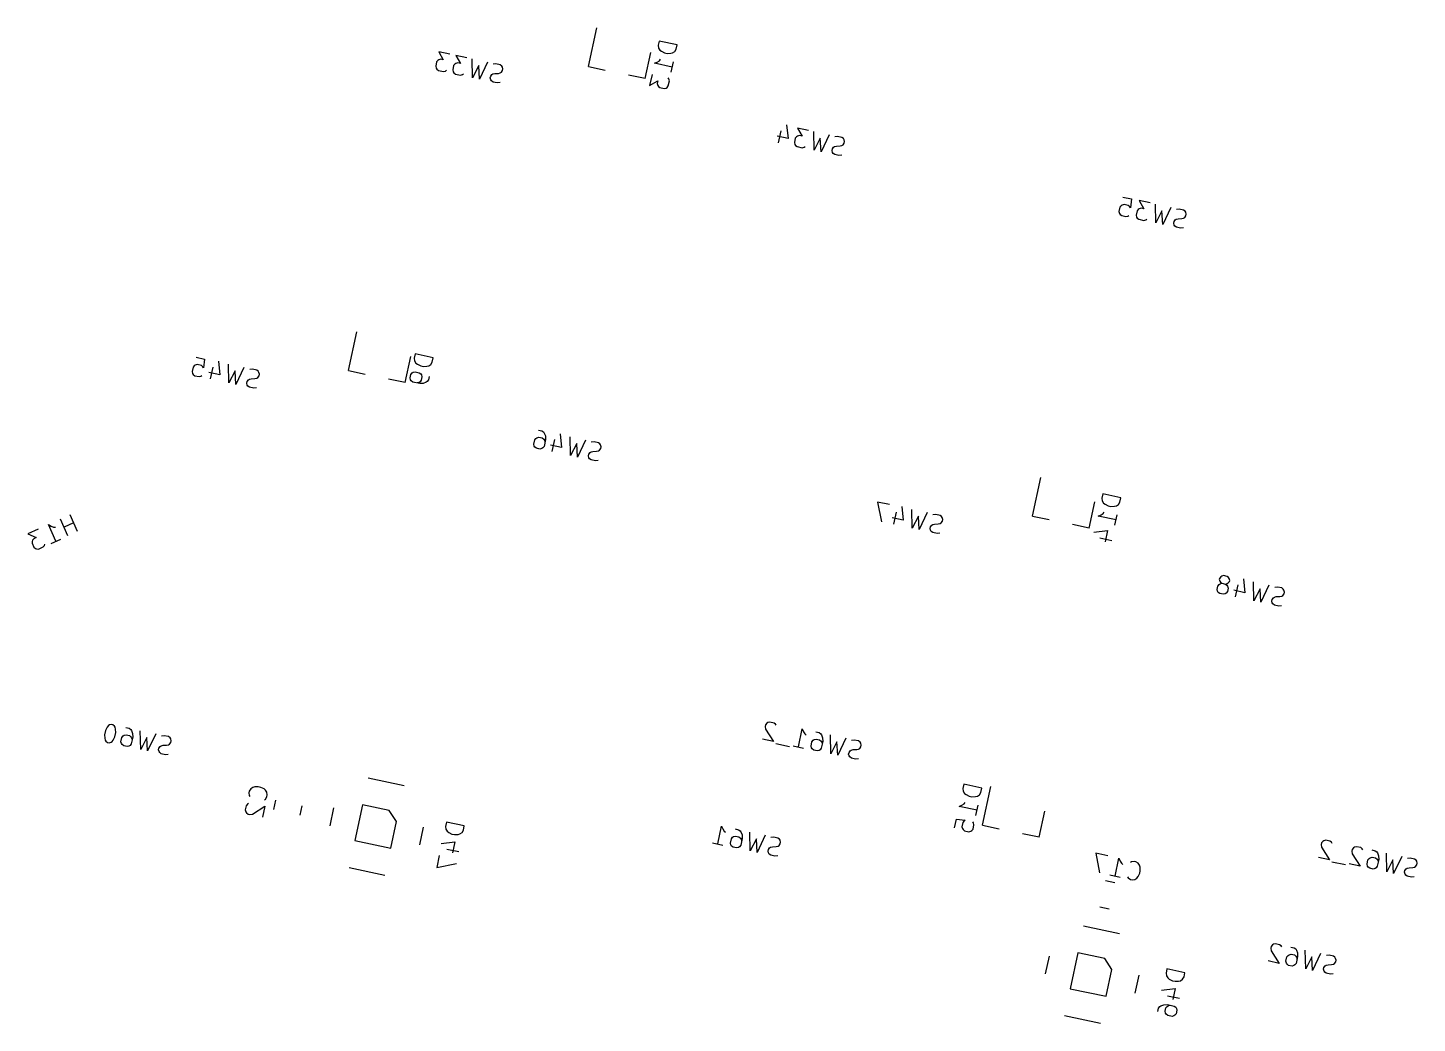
# Model space of a CAD drawing. Extents: x 27 to 362, y 19 to 136.
# Drawn here: x 104.9 to 180.7, y 20.3 to 74.6 of the extents above; entities that cross this region are included whole.
import ezdxf

# ---------------------------------------------------------------- set-up
doc = ezdxf.new("R2010")
doc.units = 0
doc.layers.add('BLACK', color=7, linetype='CONTINUOUS')

msp = doc.modelspace()

# ---------------------------------------------------------------- linework, layer by layer
at = {"layer": 'BLACK', "linetype": 'CONTINUOUS'}
for p, q in [((135.467, 72.5107), (135.916, 74.6235)), ((139.317, 73.9016), (139.267, 73.6687)), ((139.267, 73.6687), (139.284, 73.5191)), ((139.284, 73.5191), (139.358, 73.4061)), ((140.295, 73.6937), (139.317, 73.9016)), ((140.245, 73.4608), (140.295, 73.6937)), ((127.182, 72.7582), (127.132, 72.5253)), ((127.248, 72.8415), (127.182, 72.7582)), ((127.304, 72.8782), (127.248, 72.8415)), ((127.906, 73.1885), (127.3, 73.3172)), ((127.3, 73.3172), (127.547, 72.8752)), ((127.407, 72.9049), (127.304, 72.8782)), ((127.547, 72.8752), (127.407, 72.9049)), ((128.837, 72.9904), (128.232, 73.1192)), ((128.232, 73.1192), (128.479, 72.6772)), ((129.142, 71.9034), (129.117, 72.931)), ((129.955, 72.7528), (129.515, 71.8242)), ((138.558, 71.8537), (138.862, 73.2818)), ((139.059, 72.6906), (139.219, 72.754)), ((139.219, 72.754), (139.332, 72.8274)), ((139.332, 72.8274), (139.398, 72.9106)), ((139.358, 73.4061), (139.441, 73.3397)), ((139.441, 73.3397), (139.617, 73.2536)), ((139.617, 73.2536), (139.757, 73.2239)), ((139.757, 73.2239), (139.953, 73.2308)), ((139.953, 73.2308), (140.056, 73.2576)), ((139.978, 72.2032), (140.097, 72.7621)), ((140.056, 73.2576), (140.169, 73.331)), ((140.169, 73.331), (140.245, 73.4608)), ((127.132, 72.5253), (127.159, 72.4223)), ((127.159, 72.4223), (127.196, 72.3658)), ((127.196, 72.3658), (127.279, 72.2994)), ((127.279, 72.2994), (127.558, 72.24)), ((127.558, 72.24), (127.661, 72.2668)), ((127.661, 72.2668), (127.718, 72.3035)), ((128.113, 72.5602), (128.064, 72.3273)), ((128.064, 72.3273), (128.09, 72.2243)), ((128.09, 72.2243), (128.127, 72.1678)), ((128.18, 72.6435), (128.113, 72.5602)), ((128.127, 72.1678), (128.21, 72.1014)), ((128.236, 72.6801), (128.18, 72.6435)), ((128.21, 72.1014), (128.49, 72.042)), ((128.339, 72.7069), (128.236, 72.6801)), ((128.479, 72.6772), (128.339, 72.7069)), ((128.49, 72.042), (128.593, 72.0688)), ((128.593, 72.0688), (128.649, 72.1055)), ((129.477, 72.5625), (129.142, 71.9034)), ((129.515, 71.8242), (129.477, 72.5625)), ((130.133, 71.9849), (130.199, 72.0681)), ((130.199, 72.0681), (130.256, 72.1048)), ((130.256, 72.1048), (130.359, 72.1316)), ((130.421, 72.6538), (130.271, 72.637)), ((130.359, 72.1316), (130.555, 72.1385)), ((130.654, 72.6043), (130.421, 72.6538)), ((130.555, 72.1385), (130.658, 72.1653)), ((130.737, 72.5379), (130.654, 72.6043)), ((130.658, 72.1653), (130.715, 72.202)), ((130.715, 72.202), (130.781, 72.2853)), ((130.774, 72.4815), (130.737, 72.5379)), ((130.801, 72.3784), (130.774, 72.4815)), ((130.781, 72.2853), (130.801, 72.3784)), ((135.467, 72.5107), (136.377, 72.3173)), ((138.558, 71.8537), (137.648, 72.047)), ((138.931, 72.085), (138.802, 71.4795)), ((140.038, 72.4827), (139.059, 72.6906)), ((130.113, 71.8917), (130.133, 71.9849)), ((130.14, 71.7886), (130.113, 71.8917)), ((130.177, 71.7322), (130.14, 71.7886)), ((130.26, 71.6658), (130.177, 71.7322)), ((130.493, 71.6163), (130.26, 71.6658)), ((130.642, 71.6332), (130.493, 71.6163)), ((138.802, 71.4795), (139.244, 71.7264)), ((139.244, 71.7264), (139.214, 71.5866)), ((139.214, 71.5866), (139.241, 71.4836)), ((139.241, 71.4836), (139.278, 71.4271)), ((139.278, 71.4271), (139.361, 71.3607)), ((139.361, 71.3607), (139.594, 71.3112)), ((139.594, 71.3112), (139.697, 71.338)), ((139.697, 71.338), (139.753, 71.3747)), ((139.753, 71.3747), (139.82, 71.4579)), ((139.852, 71.8405), (139.816, 71.8969)), ((139.82, 71.4579), (139.879, 71.7374)), ((139.879, 71.7374), (139.852, 71.8405)), ((145.958, 69.0106), (145.819, 68.3585)), ((146.27, 69.3337), (146.354, 68.5855)), ((147.471, 69.0297), (146.866, 69.1584)), ((146.866, 69.1584), (147.112, 68.7165)), ((147.776, 67.9427), (147.751, 68.9703)), ((146.354, 68.5855), (145.749, 68.7142)), ((146.747, 68.5995), (146.697, 68.3666)), ((146.697, 68.3666), (146.724, 68.2635)), ((146.724, 68.2635), (146.761, 68.2071)), ((146.813, 68.6827), (146.747, 68.5995)), ((146.761, 68.2071), (146.844, 68.1407)), ((146.87, 68.7194), (146.813, 68.6827)), ((146.973, 68.7462), (146.87, 68.7194)), ((147.112, 68.7165), (146.973, 68.7462)), ((148.11, 68.6017), (147.776, 67.9427)), ((148.148, 67.8635), (148.11, 68.6017)), ((148.589, 68.7921), (148.148, 67.8635)), ((149.055, 68.6931), (148.905, 68.6762)), ((149.288, 68.6436), (149.055, 68.6931)), ((149.189, 68.1778), (149.292, 68.2046)), ((149.371, 68.5772), (149.288, 68.6436)), ((149.292, 68.2046), (149.348, 68.2413)), ((149.348, 68.2413), (149.415, 68.3245)), ((149.408, 68.5207), (149.371, 68.5772)), ((149.434, 68.4177), (149.408, 68.5207)), ((149.415, 68.3245), (149.434, 68.4177)), ((146.844, 68.1407), (147.124, 68.0813)), ((147.124, 68.0813), (147.227, 68.1081)), ((147.227, 68.1081), (147.283, 68.1447)), ((148.747, 67.931), (148.767, 68.0241)), ((148.774, 67.8279), (148.747, 67.931)), ((148.767, 68.0241), (148.833, 68.1074)), ((148.81, 67.7714), (148.774, 67.8279)), ((148.894, 67.7051), (148.81, 67.7714)), ((148.833, 68.1074), (148.889, 68.1441)), ((148.889, 68.1441), (148.993, 68.1708)), ((149.126, 67.6555), (148.894, 67.7051)), ((148.993, 68.1708), (149.189, 68.1778)), ((149.276, 67.6724), (149.126, 67.6555)), ((164.614, 65.3858), (165.08, 65.2868)), ((165.08, 65.2868), (165.028, 64.8111)), ((166.105, 65.069), (165.499, 65.1977)), ((165.499, 65.1977), (165.746, 64.7558)), ((164.449, 64.8368), (164.399, 64.6039)), ((164.399, 64.6039), (164.426, 64.5008)), ((164.426, 64.5008), (164.463, 64.4444)), ((164.515, 64.92), (164.449, 64.8368)), ((164.463, 64.4444), (164.546, 64.378)), ((164.572, 64.9567), (164.515, 64.92)), ((164.675, 64.9835), (164.572, 64.9567)), ((164.908, 64.934), (164.675, 64.9835)), ((164.991, 64.8676), (164.908, 64.934)), ((165.028, 64.8111), (164.991, 64.8676)), ((165.381, 64.6388), (165.331, 64.4059)), ((165.447, 64.722), (165.381, 64.6388)), ((165.503, 64.7587), (165.447, 64.722)), ((165.606, 64.7855), (165.503, 64.7587)), ((165.746, 64.7558), (165.606, 64.7855)), ((166.409, 63.982), (166.384, 65.0096)), ((166.744, 64.641), (166.409, 63.982)), ((166.782, 63.9028), (166.744, 64.641)), ((167.223, 64.8314), (166.782, 63.9028)), ((167.689, 64.7324), (167.539, 64.7155)), ((167.921, 64.6829), (167.689, 64.7324)), ((168.005, 64.6165), (167.921, 64.6829)), ((168.041, 64.56), (168.005, 64.6165)), ((168.068, 64.457), (168.041, 64.56)), ((168.048, 64.3638), (168.068, 64.457)), ((164.546, 64.378), (164.779, 64.3285)), ((164.779, 64.3285), (164.882, 64.3553)), ((164.882, 64.3553), (164.939, 64.3919)), ((165.331, 64.4059), (165.358, 64.3028)), ((165.358, 64.3028), (165.395, 64.2464)), ((165.395, 64.2464), (165.478, 64.18)), ((165.478, 64.18), (165.757, 64.1206)), ((165.757, 64.1206), (165.86, 64.1473)), ((165.86, 64.1473), (165.917, 64.184)), ((167.381, 63.9703), (167.4, 64.0634)), ((167.407, 63.8672), (167.381, 63.9703)), ((167.4, 64.0634), (167.467, 64.1467)), ((167.444, 63.8107), (167.407, 63.8672)), ((167.527, 63.7443), (167.444, 63.8107)), ((167.467, 64.1467), (167.523, 64.1834)), ((167.523, 64.1834), (167.626, 64.2101)), ((167.76, 63.6948), (167.527, 63.7443)), ((167.626, 64.2101), (167.822, 64.2171)), ((167.91, 63.7117), (167.76, 63.6948)), ((167.822, 64.2171), (167.925, 64.2439)), ((167.925, 64.2439), (167.982, 64.2806)), ((167.982, 64.2806), (168.048, 64.3638)), ((122.378, 55.9309), (122.827, 58.0437)), ((126.018, 56.8358), (125.968, 56.6029)), ((126.996, 56.6279), (126.018, 56.8358)), ((113.898, 56.1089), (113.848, 55.876)), ((113.964, 56.1922), (113.898, 56.1089)), ((114.021, 56.2289), (113.964, 56.1922)), ((114.124, 56.2556), (114.021, 56.2289)), ((114.063, 56.658), (114.529, 56.559)), ((114.357, 56.2061), (114.124, 56.2556)), ((114.44, 56.1398), (114.357, 56.2061)), ((114.477, 56.0833), (114.44, 56.1398)), ((114.529, 56.559), (114.477, 56.0833)), ((114.972, 56.124), (114.833, 55.4719)), ((115.284, 56.4471), (115.369, 55.699)), ((115.858, 55.2541), (115.833, 56.2818)), ((116.672, 56.1035), (116.231, 55.1749)), ((125.469, 55.2739), (125.772, 56.702)), ((125.968, 56.6029), (125.985, 56.4533)), ((125.985, 56.4533), (126.059, 56.3403)), ((126.059, 56.3403), (126.142, 56.274)), ((126.142, 56.274), (126.318, 56.1878)), ((126.318, 56.1878), (126.458, 56.1581)), ((126.458, 56.1581), (126.654, 56.1651)), ((126.654, 56.1651), (126.757, 56.1918)), ((126.757, 56.1918), (126.87, 56.2652)), ((126.87, 56.2652), (126.946, 56.395)), ((126.946, 56.395), (126.996, 56.6279)), ((113.848, 55.876), (113.875, 55.773)), ((113.875, 55.773), (113.912, 55.7165)), ((113.912, 55.7165), (113.995, 55.6501)), ((113.995, 55.6501), (114.228, 55.6006)), ((114.228, 55.6006), (114.331, 55.6274)), ((114.331, 55.6274), (114.387, 55.6641)), ((115.369, 55.699), (114.763, 55.8277)), ((116.193, 55.9132), (115.858, 55.2541)), ((116.231, 55.1749), (116.193, 55.9132)), ((116.829, 55.2424), (116.849, 55.3356)), ((116.849, 55.3356), (116.916, 55.4188)), ((116.916, 55.4188), (116.972, 55.4555)), ((116.972, 55.4555), (117.075, 55.4823)), ((117.137, 56.0045), (116.988, 55.9877)), ((117.075, 55.4823), (117.271, 55.4893)), ((117.37, 55.955), (117.137, 56.0045)), ((117.271, 55.4893), (117.374, 55.516)), ((117.454, 55.8887), (117.37, 55.955)), ((117.374, 55.516), (117.431, 55.5527)), ((117.431, 55.5527), (117.497, 55.636)), ((117.49, 55.8322), (117.454, 55.8887)), ((117.517, 55.7291), (117.49, 55.8322)), ((117.497, 55.636), (117.517, 55.7291)), ((122.378, 55.9309), (123.287, 55.7375)), ((125.469, 55.2739), (124.559, 55.4672)), ((125.741, 55.5316), (125.78, 55.7179)), ((125.767, 55.4286), (125.741, 55.5316)), ((125.804, 55.3721), (125.767, 55.4286)), ((125.78, 55.7179), (125.847, 55.8012)), ((125.887, 55.3057), (125.804, 55.3721)), ((125.847, 55.8012), (125.903, 55.8379)), ((125.903, 55.8379), (126.006, 55.8647)), ((126.006, 55.8647), (126.239, 55.8151)), ((126.28, 55.3197), (126.223, 55.283)), ((126.239, 55.8151), (126.322, 55.7488)), ((126.346, 55.4029), (126.28, 55.3197)), ((126.322, 55.7488), (126.359, 55.6923)), ((126.386, 55.5892), (126.346, 55.4029)), ((126.359, 55.6923), (126.386, 55.5892)), ((126.672, 55.3336), (126.616, 55.2969)), ((126.739, 55.4169), (126.672, 55.3336)), ((126.778, 55.6032), (126.739, 55.4169)), ((116.856, 55.1394), (116.829, 55.2424)), ((116.893, 55.0829), (116.856, 55.1394)), ((116.976, 55.0165), (116.893, 55.0829)), ((117.209, 54.967), (116.976, 55.0165)), ((117.359, 54.9839), (117.209, 54.967)), ((126.26, 55.2265), (125.887, 55.3057)), ((126.223, 55.283), (126.12, 55.2562)), ((126.456, 55.2335), (126.26, 55.2265)), ((126.616, 55.2969), (126.456, 55.2335)), ((132.654, 52.2682), (132.757, 52.2949)), ((132.744, 52.6874), (132.93, 52.6478)), ((132.757, 52.2949), (132.944, 52.2553)), ((132.93, 52.6478), (133.013, 52.5814)), ((133.013, 52.5814), (133.05, 52.5249)), ((133.05, 52.5249), (133.113, 52.3654)), ((133.113, 52.3654), (133.12, 52.1691)), ((133.918, 52.4864), (134.002, 51.7382)), ((134.492, 51.2934), (134.467, 52.321)), ((132.482, 51.9153), (132.532, 52.1482)), ((132.509, 51.8123), (132.482, 51.9153)), ((132.546, 51.7558), (132.509, 51.8123)), ((132.532, 52.1482), (132.598, 52.2315)), ((132.629, 51.6894), (132.546, 51.7558)), ((132.598, 52.2315), (132.654, 52.2682)), ((132.815, 51.6498), (132.629, 51.6894)), ((132.918, 51.6766), (132.815, 51.6498)), ((132.975, 51.7133), (132.918, 51.6766)), ((132.944, 52.2553), (133.027, 52.1889)), ((133.041, 51.7965), (132.975, 51.7133)), ((133.027, 52.1889), (133.064, 52.1325)), ((133.12, 52.1691), (133.041, 51.7965)), ((133.064, 52.1325), (133.091, 52.0294)), ((134.002, 51.7382), (133.397, 51.867)), ((133.606, 52.1633), (133.467, 51.5112)), ((134.827, 51.9525), (134.492, 51.2934)), ((134.865, 51.2142), (134.827, 51.9525)), ((135.305, 52.1428), (134.865, 51.2142)), ((135.771, 52.0438), (135.621, 52.0269)), ((135.709, 51.5216), (135.905, 51.5285)), ((136.004, 51.9943), (135.771, 52.0438)), ((135.905, 51.5285), (136.008, 51.5553)), ((136.087, 51.9279), (136.004, 51.9943)), ((136.008, 51.5553), (136.065, 51.592)), ((136.065, 51.592), (136.131, 51.6752)), ((136.124, 51.8715), (136.087, 51.9279)), ((136.151, 51.7684), (136.124, 51.8715)), ((136.131, 51.6752), (136.151, 51.7684)), ((135.463, 51.2817), (135.483, 51.3748)), ((135.49, 51.1786), (135.463, 51.2817)), ((135.483, 51.3748), (135.549, 51.4581)), ((135.527, 51.1222), (135.49, 51.1786)), ((135.61, 51.0558), (135.527, 51.1222)), ((135.549, 51.4581), (135.606, 51.4948)), ((135.606, 51.4948), (135.709, 51.5216)), ((135.843, 51.0063), (135.61, 51.0558)), ((135.992, 51.0231), (135.843, 51.0063)), ((159.684, 47.9934), (160.133, 50.1062)), ((151.89, 48.6177), (151.237, 48.7563)), ((151.237, 48.7563), (151.449, 47.6891)), ((152.552, 48.5257), (152.636, 47.7775)), ((162.775, 47.3364), (163.078, 48.7645)), ((163.517, 49.2016), (163.467, 48.9687)), ((163.467, 48.9687), (163.484, 48.8191)), ((163.484, 48.8191), (163.558, 48.7061)), ((164.495, 48.9937), (163.517, 49.2016)), ((163.558, 48.7061), (163.641, 48.6397)), ((163.641, 48.6397), (163.817, 48.5536)), ((163.817, 48.5536), (163.957, 48.5239)), ((163.957, 48.5239), (164.153, 48.5308)), ((164.153, 48.5308), (164.256, 48.5576)), ((164.256, 48.5576), (164.369, 48.631)), ((164.369, 48.631), (164.445, 48.7608)), ((164.445, 48.7608), (164.495, 48.9937)), ((107.077, 46.9132), (106.671, 47.8267)), ((107.599, 47.1456), (107.193, 48.0592)), ((152.636, 47.7775), (152.03, 47.9062)), ((152.24, 48.2026), (152.101, 47.5505)), ((153.126, 47.3327), (153.101, 48.3603)), ((153.46, 47.9917), (153.126, 47.3327)), ((153.498, 47.2535), (153.46, 47.9917)), ((153.939, 48.1821), (153.498, 47.2535)), ((154.405, 48.0831), (154.255, 48.0662)), ((154.638, 48.0336), (154.405, 48.0831)), ((154.721, 47.9672), (154.638, 48.0336)), ((154.758, 47.9107), (154.721, 47.9672)), ((154.784, 47.8077), (154.758, 47.9107)), ((154.765, 47.7145), (154.784, 47.8077)), ((159.684, 47.9934), (160.594, 47.8)), ((163.259, 47.9906), (163.419, 48.054)), ((164.238, 47.7827), (163.259, 47.9906)), ((163.419, 48.054), (163.532, 48.1274)), ((163.532, 48.1274), (163.598, 48.2106)), ((164.178, 47.5032), (164.297, 48.0621)), ((105.453, 47.2844), (104.887, 47.0326)), ((104.887, 47.0326), (105.346, 46.8202)), ((106.425, 46.6227), (106.018, 47.5362)), ((106.018, 47.5362), (106.163, 47.4444)), ((106.163, 47.4444), (106.289, 47.3962)), ((106.289, 47.3962), (106.395, 47.3914)), ((107.386, 47.6241), (106.864, 47.3917)), ((154.097, 47.321), (154.117, 47.4141)), ((154.124, 47.2179), (154.097, 47.321)), ((154.117, 47.4141), (154.183, 47.4974)), ((154.16, 47.1614), (154.124, 47.2179)), ((154.244, 47.0951), (154.16, 47.1614)), ((154.183, 47.4974), (154.239, 47.5341)), ((154.239, 47.5341), (154.343, 47.5608)), ((154.476, 47.0456), (154.244, 47.0951)), ((154.343, 47.5608), (154.539, 47.5678)), ((154.626, 47.0624), (154.476, 47.0456)), ((154.539, 47.5678), (154.642, 47.5946)), ((154.642, 47.5946), (154.698, 47.6313)), ((154.698, 47.6313), (154.765, 47.7145)), ((162.775, 47.3364), (161.865, 47.5298)), ((163.025, 47.1155), (163.773, 47.1999)), ((163.773, 47.1999), (163.644, 46.5943)), ((105.124, 46.617), (105.119, 46.5106)), ((105.119, 46.5106), (105.216, 46.2931)), ((105.148, 46.6799), (105.124, 46.617)), ((105.216, 46.7621), (105.148, 46.6799)), ((105.346, 46.8202), (105.216, 46.7621)), ((105.216, 46.2931), (105.299, 46.2255)), ((105.299, 46.2255), (105.361, 46.2013)), ((105.468, 46.1966), (105.729, 46.3128)), ((105.729, 46.3128), (105.796, 46.395)), ((105.796, 46.395), (105.821, 46.4579)), ((106.164, 46.5065), (106.686, 46.7389)), ((163.348, 46.8034), (164, 46.6648)), ((105.361, 46.2013), (105.468, 46.1966)), ((170.001, 44.7194), (169.945, 44.6827)), ((170.104, 44.7461), (170.001, 44.7194)), ((170.29, 44.7065), (170.104, 44.7461)), ((169.749, 43.9939), (169.789, 44.1802)), ((169.776, 43.8908), (169.749, 43.9939)), ((169.789, 44.1802), (169.855, 44.2635)), ((169.855, 44.2635), (169.912, 44.3001)), ((169.878, 44.5994), (169.868, 44.5528)), ((169.868, 44.5528), (169.895, 44.4498)), ((169.945, 44.6827), (169.878, 44.5994)), ((169.895, 44.4498), (169.932, 44.3933)), ((169.912, 44.3001), (170.015, 44.3269)), ((169.932, 44.3933), (170.015, 44.3269)), ((170.015, 44.3269), (170.201, 44.2873)), ((170.201, 44.2873), (170.304, 44.3141)), ((170.201, 44.2873), (170.285, 44.2209)), ((170.285, 44.2209), (170.321, 44.1645)), ((170.374, 44.6401), (170.29, 44.7065)), ((170.304, 44.3141), (170.361, 44.3508)), ((170.348, 44.0614), (170.308, 43.8751)), ((170.321, 44.1645), (170.348, 44.0614)), ((170.361, 44.3508), (170.427, 44.434)), ((170.41, 44.5837), (170.374, 44.6401)), ((170.437, 44.4806), (170.41, 44.5837)), ((170.427, 44.434), (170.437, 44.4806)), ((170.873, 44.2419), (170.735, 43.5898)), ((171.185, 44.565), (171.27, 43.8168)), ((171.759, 43.372), (171.734, 44.3996)), ((172.094, 44.031), (171.759, 43.372)), ((172.132, 43.2928), (172.094, 44.031)), ((172.573, 44.2214), (172.132, 43.2928)), ((173.039, 44.1224), (172.889, 44.1055)), ((173.271, 44.0729), (173.039, 44.1224)), ((173.355, 44.0065), (173.271, 44.0729)), ((173.391, 43.95), (173.355, 44.0065)), ((169.813, 43.8344), (169.776, 43.8908)), ((169.896, 43.768), (169.813, 43.8344)), ((170.083, 43.7284), (169.896, 43.768)), ((170.186, 43.7552), (170.083, 43.7284)), ((170.242, 43.7918), (170.186, 43.7552)), ((170.308, 43.8751), (170.242, 43.7918)), ((171.27, 43.8168), (170.664, 43.9455)), ((172.731, 43.3603), (172.75, 43.4534)), ((172.757, 43.2572), (172.731, 43.3603)), ((172.75, 43.4534), (172.817, 43.5367)), ((172.794, 43.2007), (172.757, 43.2572)), ((172.877, 43.1343), (172.794, 43.2007)), ((172.817, 43.5367), (172.873, 43.5734)), ((172.873, 43.5734), (172.976, 43.6001)), ((172.976, 43.6001), (173.172, 43.6071)), ((173.172, 43.6071), (173.275, 43.6339)), ((173.275, 43.6339), (173.332, 43.6706)), ((173.332, 43.6706), (173.398, 43.7538)), ((173.418, 43.847), (173.391, 43.95)), ((173.398, 43.7538), (173.418, 43.847)), ((173.11, 43.0848), (172.877, 43.1343)), ((173.26, 43.1017), (173.11, 43.0848)), ((109.214, 36.4817), (109.127, 36.3053)), ((109.28, 36.5649), (109.214, 36.4817)), ((109.336, 36.6016), (109.28, 36.5649)), ((109.44, 36.6284), (109.336, 36.6016)), ((109.533, 36.6086), (109.44, 36.6284)), ((109.616, 36.5422), (109.533, 36.6086)), ((109.653, 36.4857), (109.616, 36.5422)), ((109.679, 36.3827), (109.653, 36.4857)), ((109.686, 36.1864), (109.679, 36.3827)), ((110.231, 36.4601), (110.418, 36.4205)), ((110.418, 36.4205), (110.501, 36.3541)), ((145.126, 36.6126), (145.106, 36.5194)), ((145.106, 36.5194), (145.123, 36.3698)), ((145.192, 36.6958), (145.126, 36.6126)), ((145.249, 36.7325), (145.192, 36.6958)), ((145.352, 36.7593), (145.249, 36.7325)), ((145.585, 36.7098), (145.352, 36.7593)), ((145.668, 36.6434), (145.585, 36.7098)), ((145.705, 36.5869), (145.668, 36.6434)), ((146.914, 35.4049), (147.122, 36.383)), ((147.122, 36.383), (147.185, 36.2235)), ((109.127, 36.3053), (109.078, 36.0724)), ((109.078, 36.0724), (109.085, 35.8761)), ((109.085, 35.8761), (109.112, 35.7731)), ((109.112, 35.7731), (109.148, 35.7166)), ((109.148, 35.7166), (109.232, 35.6502)), ((109.232, 35.6502), (109.325, 35.6304)), ((109.325, 35.6304), (109.428, 35.6572)), ((109.428, 35.6572), (109.484, 35.6939)), ((109.484, 35.6939), (109.551, 35.7771)), ((109.551, 35.7771), (109.637, 35.9536)), ((109.637, 35.9536), (109.686, 36.1864)), ((109.97, 35.688), (110.019, 35.9209)), ((109.997, 35.585), (109.97, 35.688)), ((110.019, 35.9209), (110.086, 36.0042)), ((110.086, 36.0042), (110.142, 36.0409)), ((110.142, 36.0409), (110.245, 36.0676)), ((110.245, 36.0676), (110.432, 36.028)), ((110.432, 36.028), (110.515, 35.9617)), ((110.501, 36.3541), (110.538, 36.2976)), ((110.515, 35.9617), (110.552, 35.9052)), ((110.608, 35.9419), (110.529, 35.5692)), ((110.538, 36.2976), (110.601, 36.1381)), ((110.552, 35.9052), (110.578, 35.8021)), ((110.601, 36.1381), (110.608, 35.9419)), ((111.048, 35.2641), (111.023, 36.2918)), ((111.383, 35.9232), (111.048, 35.2641)), ((111.421, 35.1849), (111.383, 35.9232)), ((111.862, 36.1136), (111.421, 35.1849)), ((112.327, 36.0145), (112.178, 35.9977)), ((112.56, 35.965), (112.327, 36.0145)), ((112.644, 35.8987), (112.56, 35.965)), ((112.621, 35.5627), (112.687, 35.646)), ((112.68, 35.8422), (112.644, 35.8987)), ((112.707, 35.7391), (112.68, 35.8422)), ((112.687, 35.646), (112.707, 35.7391)), ((145.563, 35.692), (144.958, 35.8207)), ((145.123, 36.3698), (145.563, 35.692)), ((147.185, 36.2235), (147.259, 36.1106)), ((147.259, 36.1106), (147.342, 36.0442)), ((147.606, 35.4526), (147.655, 35.6855)), ((147.655, 35.6855), (147.722, 35.7688)), ((147.722, 35.7688), (147.778, 35.8054)), ((147.778, 35.8054), (147.881, 35.8322)), ((147.867, 36.2246), (148.054, 36.185)), ((147.881, 35.8322), (148.067, 35.7926)), ((148.054, 36.185), (148.137, 36.1187)), ((148.067, 35.7926), (148.151, 35.7262)), ((148.137, 36.1187), (148.173, 36.0622)), ((148.151, 35.7262), (148.187, 35.6698)), ((148.244, 35.7064), (148.165, 35.3338)), ((148.173, 36.0622), (148.237, 35.9026)), ((148.187, 35.6698), (148.214, 35.5667)), ((148.237, 35.9026), (148.244, 35.7064)), ((148.684, 35.0287), (148.659, 36.0563)), ((149.019, 35.6878), (148.684, 35.0287)), ((149.057, 34.9495), (149.019, 35.6878)), ((149.497, 35.8781), (149.057, 34.9495)), ((149.963, 35.7791), (149.814, 35.7622)), ((150.196, 35.7296), (149.963, 35.7791)), ((150.279, 35.6632), (150.196, 35.7296)), ((150.316, 35.6068), (150.279, 35.6632)), ((110.033, 35.5285), (109.997, 35.585)), ((110.117, 35.4621), (110.033, 35.5285)), ((110.303, 35.4225), (110.117, 35.4621)), ((110.406, 35.4493), (110.303, 35.4225)), ((110.462, 35.486), (110.406, 35.4493)), ((110.529, 35.5692), (110.462, 35.486)), ((112.019, 35.2524), (112.039, 35.3456)), ((112.046, 35.1494), (112.019, 35.2524)), ((112.039, 35.3456), (112.106, 35.4288)), ((112.083, 35.0929), (112.046, 35.1494)), ((112.166, 35.0265), (112.083, 35.0929)), ((112.106, 35.4288), (112.162, 35.4655)), ((112.162, 35.4655), (112.265, 35.4923)), ((112.399, 34.977), (112.166, 35.0265)), ((112.265, 35.4923), (112.461, 35.4993)), ((112.549, 34.9939), (112.399, 34.977)), ((112.461, 35.4993), (112.564, 35.526)), ((112.564, 35.526), (112.621, 35.5627)), ((146.428, 35.4108), (145.683, 35.5692)), ((146.635, 35.4643), (147.194, 35.3455)), ((147.633, 35.3496), (147.606, 35.4526)), ((147.669, 35.2931), (147.633, 35.3496)), ((147.752, 35.2267), (147.669, 35.2931)), ((147.939, 35.1871), (147.752, 35.2267)), ((148.042, 35.2139), (147.939, 35.1871)), ((148.098, 35.2505), (148.042, 35.2139)), ((148.165, 35.3338), (148.098, 35.2505)), ((149.655, 35.017), (149.675, 35.1101)), ((149.682, 34.9139), (149.655, 35.017)), ((149.675, 35.1101), (149.741, 35.1934)), ((149.719, 34.8574), (149.682, 34.9139)), ((149.802, 34.7911), (149.719, 34.8574)), ((149.741, 35.1934), (149.798, 35.2301)), ((149.798, 35.2301), (149.901, 35.2569)), ((149.901, 35.2569), (150.097, 35.2638)), ((150.097, 35.2638), (150.2, 35.2906)), ((150.2, 35.2906), (150.257, 35.3273)), ((150.257, 35.3273), (150.323, 35.4105)), ((150.343, 35.5037), (150.316, 35.6068)), ((150.323, 35.4105), (150.343, 35.5037)), ((150.035, 34.7416), (149.802, 34.7911)), ((150.184, 34.7584), (150.035, 34.7416)), ((123.449, 33.7191), (125.405, 33.3032)), ((155.934, 33.3688), (155.885, 33.1359)), ((156.912, 33.1609), (155.934, 33.3688)), ((116.969, 32.9929), (116.949, 32.8997)), ((116.949, 32.8997), (116.966, 32.7501)), ((116.966, 32.7501), (117.002, 32.6936)), ((117.045, 33.1227), (116.969, 32.9929)), ((117.158, 33.1961), (117.045, 33.1227)), ((117.261, 33.2228), (117.158, 33.1961)), ((117.457, 33.2298), (117.261, 33.2228)), ((117.597, 33.2001), (117.457, 33.2298)), ((117.773, 33.1139), (117.597, 33.2001)), ((117.856, 33.0476), (117.773, 33.1139)), ((117.851, 32.562), (117.927, 32.6918)), ((117.93, 32.9346), (117.856, 33.0476)), ((117.927, 32.6918), (117.947, 32.785)), ((117.947, 32.785), (117.93, 32.9346)), ((155.885, 33.1359), (155.902, 32.9863)), ((155.902, 32.9863), (155.975, 32.8733)), ((155.975, 32.8733), (156.058, 32.8069)), ((156.058, 32.8069), (156.235, 32.7207)), ((156.235, 32.7207), (156.374, 32.691)), ((156.374, 32.691), (156.571, 32.698)), ((156.571, 32.698), (156.674, 32.7248)), ((156.674, 32.7248), (156.787, 32.7981)), ((156.787, 32.7981), (156.863, 32.928)), ((156.863, 32.928), (156.912, 33.1609)), ((156.959, 31.1325), (157.408, 33.2453)), ((116.8, 32.201), (116.751, 31.9681)), ((116.751, 31.9681), (116.778, 31.8651)), ((116.778, 31.8651), (116.814, 31.8086)), ((116.867, 32.2843), (116.8, 32.201)), ((116.923, 32.321), (116.867, 32.2843)), ((117.14, 31.7393), (117.818, 32.1794)), ((117.818, 32.1794), (117.689, 31.5739)), ((117.794, 32.5253), (117.851, 32.562)), ((118.389, 32.4956), (118.28, 31.9845)), ((119.827, 32.19), (119.718, 31.6789)), ((121.566, 32.0746), (121.358, 31.0965)), ((123.137, 32.2518), (122.721, 30.2955)), ((124.604, 31.94), (123.137, 32.2518)), ((124.99, 31.3469), (124.604, 31.94)), ((155.677, 32.1577), (155.836, 32.2212)), ((156.655, 31.9498), (155.677, 32.1577)), ((155.836, 32.2212), (155.949, 32.2946)), ((155.949, 32.2946), (156.016, 32.3778)), ((156.596, 31.6704), (156.714, 32.2293)), ((160.05, 30.4755), (160.354, 31.9036)), ((116.814, 31.8086), (116.897, 31.7422)), ((116.897, 31.7422), (116.991, 31.7224)), ((116.991, 31.7224), (117.14, 31.7393)), ((124.678, 29.8797), (124.99, 31.3469)), ((127.717, 31.3016), (127.667, 31.0687)), ((127.667, 31.0687), (127.684, 30.9191)), ((128.695, 31.0937), (127.717, 31.3016)), ((128.645, 30.8608), (128.695, 31.0937)), ((142.517, 30.1121), (142.725, 31.0903)), ((142.725, 31.0903), (142.788, 30.9307)), ((155.429, 30.9933), (155.528, 31.4591)), ((155.528, 31.4591), (156.004, 31.4066)), ((155.881, 31.2867), (155.832, 31.0538)), ((155.947, 31.37), (155.881, 31.2867)), ((156.004, 31.4066), (155.947, 31.37)), ((156.46, 31.2611), (156.423, 31.3175)), ((156.437, 30.9251), (156.487, 31.158)), ((156.487, 31.158), (156.46, 31.2611)), ((156.959, 31.1325), (157.869, 30.9391)), ((126.457, 31.0351), (126.249, 30.0569)), ((127.684, 30.9191), (127.758, 30.8061)), ((127.758, 30.8061), (127.841, 30.7397)), ((127.841, 30.7397), (128.017, 30.6536)), ((128.017, 30.6536), (128.157, 30.6239)), ((128.157, 30.6239), (128.353, 30.6308)), ((128.353, 30.6308), (128.456, 30.6576)), ((128.456, 30.6576), (128.569, 30.731)), ((128.569, 30.731), (128.645, 30.8608)), ((142.788, 30.9307), (142.861, 30.8178)), ((142.861, 30.8178), (142.945, 30.7514)), ((143.208, 30.1598), (143.258, 30.3927)), ((143.258, 30.3927), (143.324, 30.476)), ((143.324, 30.476), (143.381, 30.5126)), ((143.381, 30.5126), (143.484, 30.5394)), ((143.47, 30.9318), (143.656, 30.8922)), ((143.484, 30.5394), (143.67, 30.4998)), ((143.656, 30.8922), (143.74, 30.8259)), ((143.67, 30.4998), (143.753, 30.4334)), ((143.74, 30.8259), (143.776, 30.7694)), ((143.753, 30.4334), (143.79, 30.377)), ((143.847, 30.4136), (143.767, 30.041)), ((143.776, 30.7694), (143.84, 30.6098)), ((143.79, 30.377), (143.817, 30.2739)), ((143.84, 30.6098), (143.847, 30.4136)), ((144.287, 29.7359), (144.262, 30.7635)), ((144.622, 30.395), (144.287, 29.7359)), ((144.659, 29.6567), (144.622, 30.395)), ((145.1, 30.5853), (144.659, 29.6567)), ((145.566, 30.4863), (145.416, 30.4694)), ((145.799, 30.4368), (145.566, 30.4863)), ((145.882, 30.3704), (145.799, 30.4368)), ((145.919, 30.314), (145.882, 30.3704)), ((145.946, 30.2109), (145.919, 30.314)), ((155.832, 31.0538), (155.858, 30.9508)), ((155.858, 30.9508), (155.895, 30.8943)), ((155.895, 30.8943), (155.978, 30.8279)), ((155.978, 30.8279), (156.211, 30.7784)), ((156.211, 30.7784), (156.314, 30.8052)), ((156.314, 30.8052), (156.371, 30.8419)), ((156.371, 30.8419), (156.437, 30.9251)), ((160.05, 30.4755), (159.141, 30.6689)), ((175.672, 30.3193), (175.569, 30.2925)), ((175.905, 30.2698), (175.672, 30.3193)), ((122.721, 30.2955), (124.678, 29.8797)), ((127.423, 30.147), (128.171, 30.2314)), ((127.746, 29.8349), (128.398, 29.6963)), ((128.171, 30.2314), (128.042, 29.6259)), ((142.237, 30.1715), (142.796, 30.0527)), ((143.235, 30.0568), (143.208, 30.1598)), ((143.272, 30.0003), (143.235, 30.0568)), ((143.355, 29.9339), (143.272, 30.0003)), ((143.541, 29.8943), (143.355, 29.9339)), ((143.645, 29.9211), (143.541, 29.8943)), ((143.701, 29.9578), (143.645, 29.9211)), ((143.767, 30.041), (143.701, 29.9578)), ((145.258, 29.7242), (145.278, 29.8173)), ((145.285, 29.6211), (145.258, 29.7242)), ((145.278, 29.8173), (145.344, 29.9006)), ((145.321, 29.5647), (145.285, 29.6211)), ((145.405, 29.4983), (145.321, 29.5647)), ((145.344, 29.9006), (145.401, 29.9373)), ((145.401, 29.9373), (145.504, 29.9641)), ((145.504, 29.9641), (145.7, 29.971)), ((145.7, 29.971), (145.803, 29.9978)), ((145.803, 29.9978), (145.859, 30.0345)), ((145.859, 30.0345), (145.926, 30.1177)), ((145.926, 30.1177), (145.946, 30.2109)), ((163.785, 29.4693), (163.133, 29.6079)), ((163.133, 29.6079), (163.344, 28.5407)), ((175.446, 30.1726), (175.426, 30.0794)), ((175.426, 30.0794), (175.443, 29.9298)), ((175.443, 29.9298), (175.883, 29.252)), ((175.512, 30.2558), (175.446, 30.1726)), ((175.569, 30.2925), (175.512, 30.2558)), ((175.988, 30.2034), (175.905, 30.2698)), ((176.025, 30.1469), (175.988, 30.2034)), ((177.123, 29.8161), (177.103, 29.723)), ((177.103, 29.723), (177.12, 29.5734)), ((177.12, 29.5734), (177.56, 28.8956)), ((177.189, 29.8994), (177.123, 29.8161)), ((177.246, 29.9361), (177.189, 29.8994)), ((177.349, 29.9629), (177.246, 29.9361)), ((177.582, 29.9134), (177.349, 29.9629)), ((177.665, 29.847), (177.582, 29.9134)), ((177.702, 29.7905), (177.665, 29.847)), ((178.187, 29.7846), (178.374, 29.745)), ((178.374, 29.745), (178.457, 29.6787)), ((178.457, 29.6787), (178.493, 29.6222)), ((178.493, 29.6222), (178.557, 29.4626)), ((179.004, 28.5887), (178.979, 29.6163)), ((122.41, 28.8283), (124.366, 28.4125)), ((127.331, 29.485), (127.192, 28.8329)), ((127.192, 28.8329), (128.259, 29.0442)), ((145.638, 29.4488), (145.405, 29.4983)), ((145.787, 29.4656), (145.638, 29.4488)), ((164.183, 28.3625), (164.391, 29.3406)), ((164.391, 29.3406), (164.454, 29.1811)), ((164.454, 29.1811), (164.527, 29.0681)), ((164.527, 29.0681), (164.611, 29.0017)), ((165.079, 29.1455), (165.023, 29.1088)), ((165.229, 29.1624), (165.079, 29.1455)), ((165.322, 29.1426), (165.229, 29.1624)), ((165.452, 29.0663), (165.322, 29.1426)), ((165.525, 28.9534), (165.452, 29.0663)), ((165.552, 28.8503), (165.525, 28.9534)), ((165.559, 28.6541), (165.552, 28.8503)), ((175.883, 29.252), (175.278, 29.3807)), ((176.748, 28.9708), (176.003, 29.1292)), ((177.56, 28.8956), (176.955, 29.0243)), ((177.926, 29.0126), (177.975, 29.2455)), ((177.953, 28.9096), (177.926, 29.0126)), ((177.989, 28.8531), (177.953, 28.9096)), ((177.975, 29.2455), (178.042, 29.3288)), ((178.072, 28.7867), (177.989, 28.8531)), ((178.042, 29.3288), (178.098, 29.3654)), ((178.098, 29.3654), (178.201, 29.3922)), ((178.201, 29.3922), (178.387, 29.3526)), ((178.418, 28.8106), (178.362, 28.7739)), ((178.387, 29.3526), (178.471, 29.2862)), ((178.485, 28.8938), (178.418, 28.8106)), ((178.471, 29.2862), (178.507, 29.2298)), ((178.564, 29.2664), (178.485, 28.8938)), ((178.507, 29.2298), (178.534, 29.1267)), ((178.557, 29.4626), (178.564, 29.2664)), ((179.339, 29.2478), (179.004, 28.5887)), ((179.377, 28.5095), (179.339, 29.2478)), ((179.817, 29.4381), (179.377, 28.5095)), ((180.118, 28.7901), (180.221, 28.8169)), ((180.283, 29.3391), (180.134, 29.3222)), ((180.221, 28.8169), (180.417, 28.8238)), ((180.516, 29.2896), (180.283, 29.3391)), ((180.417, 28.8238), (180.52, 28.8506)), ((180.599, 29.2232), (180.516, 29.2896)), ((180.52, 28.8506), (180.577, 28.8873)), ((180.577, 28.8873), (180.643, 28.9705)), ((180.636, 29.1668), (180.599, 29.2232)), ((180.663, 29.0637), (180.636, 29.1668)), ((180.643, 28.9705), (180.663, 29.0637)), ((163.66, 28.1207), (164.171, 28.012)), ((163.903, 28.4219), (164.462, 28.3031)), ((164.855, 28.317), (164.891, 28.2605)), ((164.891, 28.2605), (165.021, 28.1842)), ((165.021, 28.1842), (165.114, 28.1644)), ((165.114, 28.1644), (165.264, 28.1813)), ((165.264, 28.1813), (165.377, 28.2547)), ((165.377, 28.2547), (165.443, 28.3379)), ((165.443, 28.3379), (165.529, 28.5143)), ((165.529, 28.5143), (165.559, 28.6541)), ((178.259, 28.7471), (178.072, 28.7867)), ((178.362, 28.7739), (178.259, 28.7471)), ((179.975, 28.577), (179.995, 28.6701)), ((180.002, 28.4739), (179.975, 28.577)), ((179.995, 28.6701), (180.061, 28.7534)), ((180.039, 28.4175), (180.002, 28.4739)), ((180.122, 28.3511), (180.039, 28.4175)), ((180.061, 28.7534), (180.118, 28.7901)), ((180.355, 28.3016), (180.122, 28.3511)), ((180.504, 28.3184), (180.355, 28.3016)), ((163.354, 26.6828), (163.865, 26.5741)), ((162.468, 25.6444), (164.424, 25.2286)), ((172.702, 24.5236), (172.682, 24.4305)), ((172.682, 24.4305), (172.699, 24.2808)), ((172.699, 24.2808), (173.139, 23.6031)), ((172.768, 24.6069), (172.702, 24.5236)), ((172.825, 24.6436), (172.768, 24.6069)), ((172.928, 24.6703), (172.825, 24.6436)), ((173.161, 24.6208), (172.928, 24.6703)), ((173.244, 24.5545), (173.161, 24.6208)), ((173.281, 24.498), (173.244, 24.5545)), ((173.766, 24.4921), (173.953, 24.4525)), ((173.953, 24.4525), (174.036, 24.3861)), ((174.036, 24.3861), (174.073, 24.3297)), ((174.073, 24.3297), (174.136, 24.1701)), ((174.583, 23.2962), (174.558, 24.3238)), ((160.585, 24), (160.377, 23.0219)), ((162.156, 24.1772), (161.74, 22.2209)), ((163.623, 23.8653), (162.156, 24.1772)), ((164.009, 23.2723), (163.623, 23.8653)), ((173.139, 23.6031), (172.534, 23.7318)), ((173.505, 23.7201), (173.554, 23.953)), ((173.532, 23.617), (173.505, 23.7201)), ((173.568, 23.5606), (173.532, 23.617)), ((173.554, 23.953), (173.621, 24.0362)), ((173.652, 23.4942), (173.568, 23.5606)), ((173.621, 24.0362), (173.677, 24.0729)), ((173.838, 23.4546), (173.652, 23.4942)), ((173.677, 24.0729), (173.78, 24.0997)), ((173.78, 24.0997), (173.967, 24.0601)), ((173.997, 23.518), (173.941, 23.4814)), ((173.967, 24.0601), (174.05, 23.9937)), ((174.064, 23.6013), (173.997, 23.518)), ((174.05, 23.9937), (174.087, 23.9372)), ((174.143, 23.9739), (174.064, 23.6013)), ((174.087, 23.9372), (174.113, 23.8342)), ((174.136, 24.1701), (174.143, 23.9739)), ((174.918, 23.9552), (174.583, 23.2962)), ((174.956, 23.217), (174.918, 23.9552)), ((175.397, 24.1456), (174.956, 23.217)), ((175.641, 23.4609), (175.697, 23.4976)), ((175.697, 23.4976), (175.8, 23.5243)), ((175.862, 24.0466), (175.713, 24.0297)), ((175.8, 23.5243), (175.996, 23.5313)), ((176.095, 23.9971), (175.862, 24.0466)), ((175.996, 23.5313), (176.099, 23.5581)), ((176.179, 23.9307), (176.095, 23.9971)), ((176.099, 23.5581), (176.156, 23.5948)), ((176.156, 23.5948), (176.222, 23.678)), ((176.215, 23.8742), (176.179, 23.9307)), ((176.242, 23.7712), (176.215, 23.8742)), ((176.222, 23.678), (176.242, 23.7712)), ((163.697, 21.8051), (164.009, 23.2723)), ((165.476, 22.9605), (165.268, 21.9823)), ((167.017, 23.3016), (166.967, 23.0687)), ((166.967, 23.0687), (166.984, 22.9191)), ((166.984, 22.9191), (167.058, 22.8061)), ((167.995, 23.0937), (167.017, 23.3016)), ((167.058, 22.8061), (167.141, 22.7397)), ((167.141, 22.7397), (167.317, 22.6536)), ((167.869, 22.731), (167.945, 22.8608)), ((167.945, 22.8608), (167.995, 23.0937)), ((173.941, 23.4814), (173.838, 23.4546)), ((175.554, 23.2845), (175.574, 23.3776)), ((175.581, 23.1814), (175.554, 23.2845)), ((175.574, 23.3776), (175.641, 23.4609)), ((175.618, 23.1249), (175.581, 23.1814)), ((175.701, 23.0586), (175.618, 23.1249)), ((175.934, 23.0091), (175.701, 23.0586)), ((176.084, 23.0259), (175.934, 23.0091)), ((161.74, 22.2209), (163.697, 21.8051)), ((166.723, 22.147), (167.471, 22.2314)), ((167.317, 22.6536), (167.457, 22.6239)), ((167.471, 22.2314), (167.342, 21.6259)), ((167.457, 22.6239), (167.653, 22.6308)), ((167.653, 22.6308), (167.756, 22.6576)), ((167.756, 22.6576), (167.869, 22.731)), ((166.561, 21.159), (166.628, 21.2423)), ((166.628, 21.2423), (166.684, 21.2789)), ((166.684, 21.2789), (166.844, 21.3424)), ((166.844, 21.3424), (167.04, 21.3494)), ((166.954, 21.173), (167.02, 21.2562)), ((167.02, 21.2562), (167.077, 21.2929)), ((167.04, 21.3494), (167.413, 21.2702)), ((167.046, 21.8349), (167.698, 21.6963)), ((167.077, 21.2929), (167.18, 21.3197)), ((167.413, 21.2702), (167.496, 21.2038)), ((161.429, 20.7537), (163.385, 20.3379)), ((166.522, 20.9727), (166.561, 21.159)), ((166.914, 20.9866), (166.954, 21.173)), ((166.941, 20.8836), (166.914, 20.9866)), ((166.978, 20.8271), (166.941, 20.8836)), ((167.061, 20.7607), (166.978, 20.8271)), ((167.294, 20.7112), (167.061, 20.7607)), ((167.397, 20.738), (167.294, 20.7112)), ((167.453, 20.7747), (167.397, 20.738)), ((167.52, 20.8579), (167.453, 20.7747)), ((167.496, 21.2038), (167.533, 21.1473)), ((167.559, 21.0442), (167.52, 20.8579)), ((167.533, 21.1473), (167.559, 21.0442))]:
    msp.add_line(p, q, dxfattribs=at)

doc.saveas('drawing.dxf')
